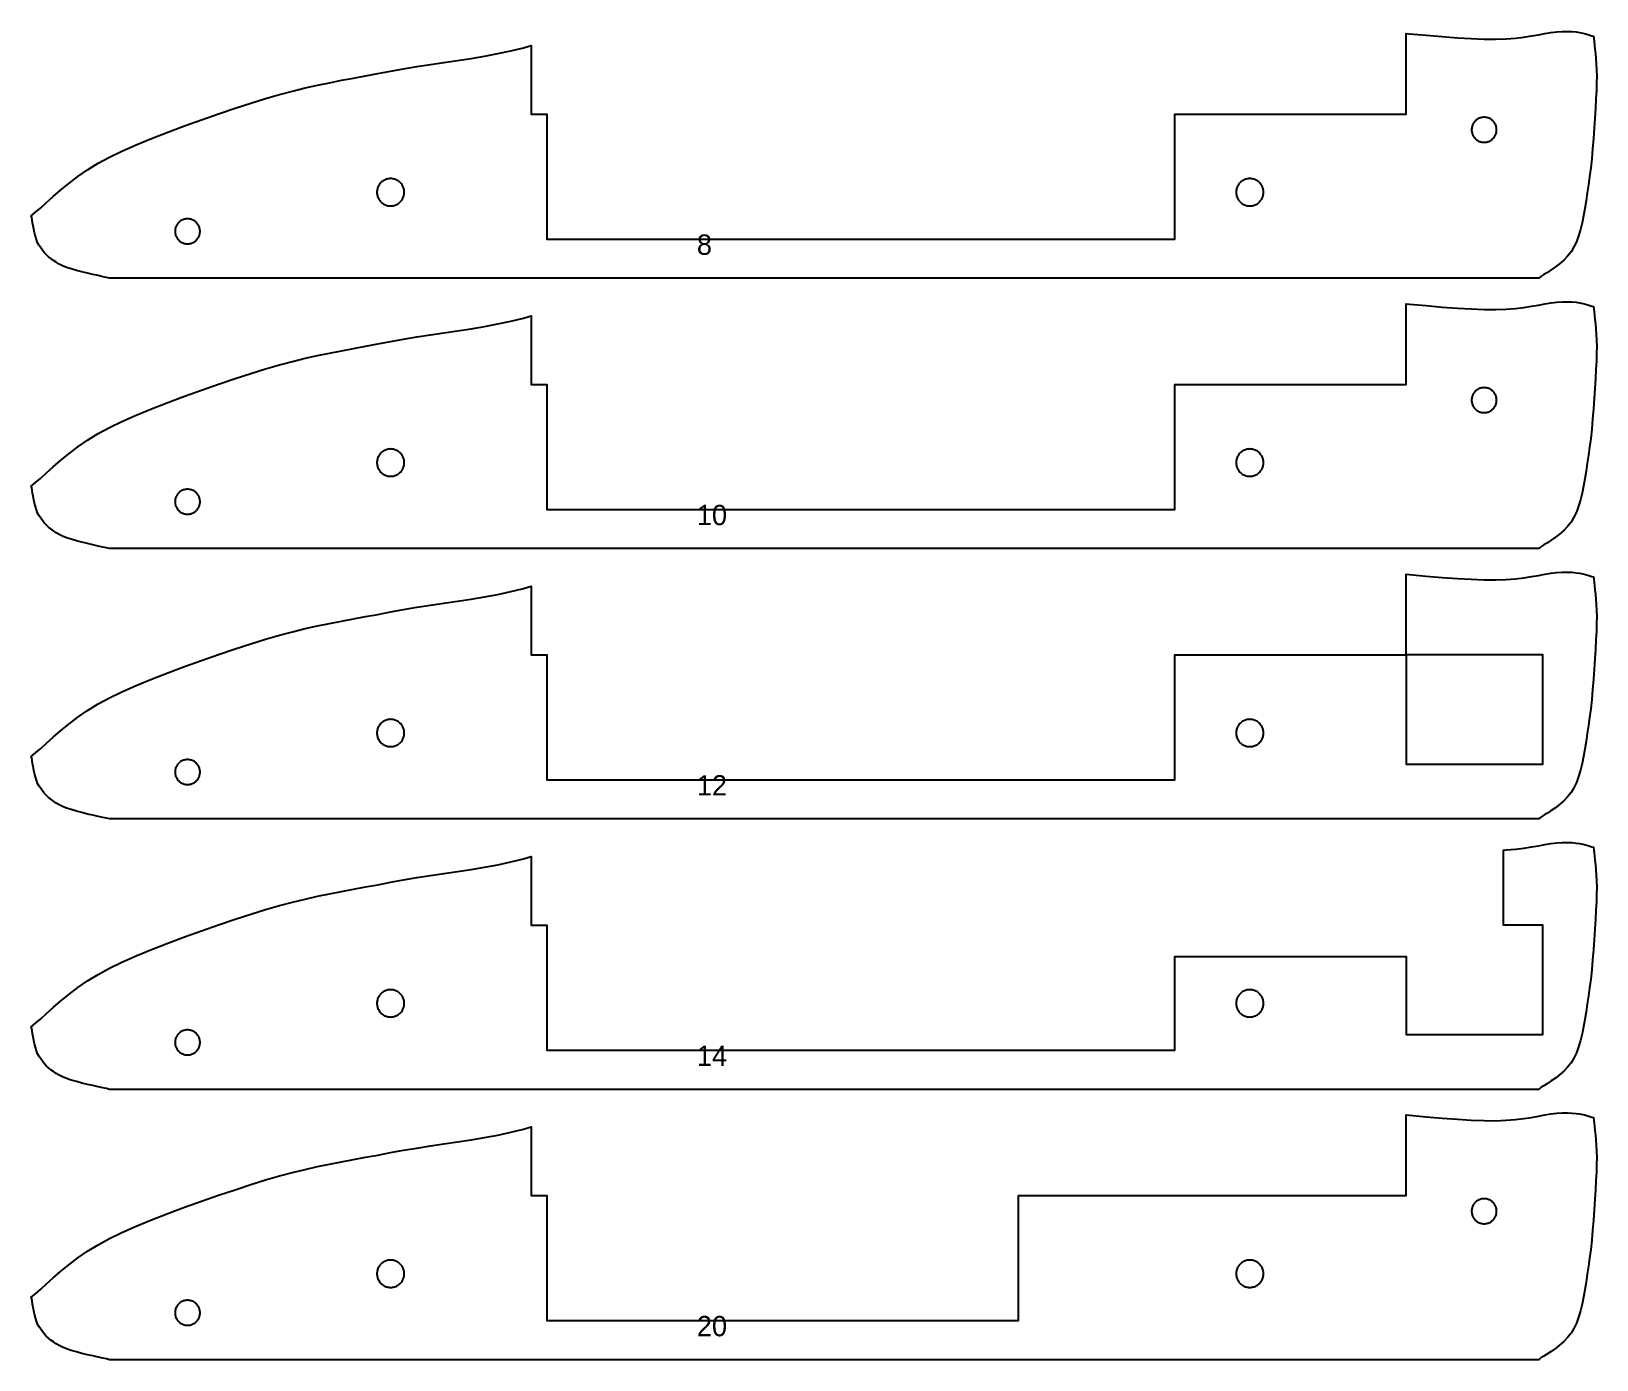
# Model space of a CAD drawing. Header units: metres. Extents: x 6 to 580, y 34 to 394.
# Drawn here: x 6 to 206.4, y 34.2 to 204.2 of the extents above; entities that cross this region are included whole.
import ezdxf

# ---------------------------------------------------------------- set-up
doc = ezdxf.new("R2010")
doc.units = ezdxf.units.M
doc.layers.add('CORTAR', color=1, linetype='Continuous')
doc.layers.add('GRABAR', color=5, linetype='Continuous')

msp = doc.modelspace()

# ---------------------------------------------------------------- linework, layer by layer
at = {"layer": 'CORTAR'}
for points in [[(11.95, 185.6), (13.2, 186.47), (14.55, 187.31), (16, 188.09), (17.61, 188.86), (19.42, 189.65), (21.39, 190.47), (23.47, 191.28), (25.62, 192.09), (27.81, 192.88), (29.98, 193.63), (32.1, 194.35), (34.12, 195), (36, 195.59), (37.76, 196.1), (39.44, 196.55), (41.06, 196.95), (42.64, 197.3), (44.19, 197.62), (45.72, 197.92), (47.25, 198.2), (48.8, 198.49), (50.38, 198.78), (52, 199.09), (53.67, 199.4), (55.37, 199.68), (57.09, 199.95), (58.82, 200.21), (60.56, 200.46), (62.3, 200.73), (64.02, 201.02), (65.71, 201.34), (67.38, 201.69), (69, 202.09), (70, 202.37), (70, 193.59), (72, 193.59), (72, 177.59), (132, 177.59), (132.4, 177.59), (152.4, 177.59), (152.4, 193.59), (182, 193.59), (182, 203.92), (182.44, 203.88), (184.58, 203.68), (186.63, 203.51), (188.57, 203.37), (190.36, 203.26), (192, 203.19), (193.47, 203.18), (194.8, 203.22), (196, 203.32), (197.08, 203.45), (198.06, 203.6), (198.96, 203.76), (199.79, 203.91), (200.56, 204.04), (201.29, 204.14), (202, 204.19), (202.66, 204.19), (203.25, 204.16), (203.77, 204.11), (204.22, 204.04), (204.62, 203.95), (204.98, 203.86), (205.28, 203.78), (205.55, 203.7), (205.79, 203.63), (206, 203.59), (206.03, 203.26), (206.08, 202.87), (206.13, 202.42), (206.19, 201.91), (206.26, 201.34), (206.31, 200.71), (206.36, 200.02), (206.4, 199.27), (206.41, 198.46), (206.4, 197.59), (206.37, 196.62), (206.32, 195.53), (206.26, 194.34), (206.19, 193.08), (206.1, 191.78), (206, 190.46), (205.89, 189.16), (205.77, 187.89), (205.64, 186.7), (205.5, 185.59), (205.36, 184.55), (205.21, 183.52), (205.06, 182.51), (204.9, 181.53), (204.72, 180.59), (204.53, 179.69), (204.32, 178.83), (204.08, 178.02), (203.81, 177.27), (203.5, 176.59), (203.13, 175.97), (202.69, 175.41), (202.19, 174.9), (201.66, 174.44), (201.12, 174.03), (200.6, 173.66), (200.1, 173.34), (199.65, 173.05), (199.28, 172.81), (199, 172.59), (16, 172.59), (15.63, 172.68), (15.14, 172.79), (14.55, 172.92), (13.89, 173.07), (13.19, 173.23), (12.47, 173.4), (11.77, 173.59), (11.1, 173.78), (10.51, 173.98), (10, 174.19), (9.57, 174.4), (9.18, 174.63), (8.82, 174.86), (8.49, 175.1), (8.19, 175.35), (7.91, 175.62), (7.66, 175.89), (7.42, 176.18), (7.21, 176.48), (7, 176.79), (6.81, 177.14), (6.66, 177.53), (6.52, 177.96), (6.41, 178.41), (6.31, 178.85), (6.23, 179.29), (6.16, 179.69), (6.1, 180.05), (6.05, 180.36), (6, 180.59), (6.55, 181.04), (7.2, 181.61), (7.95, 182.29), (8.8, 183.05), (9.75, 183.87), (10.8, 184.73), (11.95, 185.6)], [(193.59, 191.8), (193.57, 191.9), (193.55, 192), (193.52, 192.1), (193.48, 192.2), (193.43, 192.3), (193.39, 192.39), (193.33, 192.48), (193.27, 192.56), (193.2, 192.64), (193.13, 192.72), (193.05, 192.79), (192.97, 192.86), (192.89, 192.92), (192.8, 192.98), (192.71, 193.02), (192.61, 193.07), (192.51, 193.11), (192.41, 193.14), (192.31, 193.16), (192.21, 193.18), (192.1, 193.19), (192, 193.19), (191.9, 193.19), (191.79, 193.18), (191.69, 193.16), (191.59, 193.14), (191.49, 193.11), (191.39, 193.07), (191.29, 193.02), (191.2, 192.98), (191.11, 192.92), (191.03, 192.86), (190.95, 192.79), (190.87, 192.72), (190.8, 192.64), (190.73, 192.56), (190.67, 192.48), (190.61, 192.39), (190.57, 192.3), (190.52, 192.2), (190.48, 192.1), (190.45, 192), (190.43, 191.9), (190.41, 191.8), (190.4, 191.69), (190.4, 191.59), (190.4, 191.49), (190.41, 191.38), (190.43, 191.28), (190.45, 191.18), (190.48, 191.08), (190.52, 190.98), (190.57, 190.88), (190.61, 190.79), (190.67, 190.7), (190.73, 190.62), (190.8, 190.54), (190.87, 190.46), (190.95, 190.39), (191.03, 190.32), (191.11, 190.26), (191.2, 190.2), (191.29, 190.15), (191.39, 190.11), (191.49, 190.07), (191.59, 190.04), (191.69, 190.02), (191.79, 190), (191.9, 189.99), (192, 189.99), (192.1, 189.99), (192.21, 190), (192.31, 190.02), (192.41, 190.04), (192.51, 190.07), (192.61, 190.11), (192.71, 190.15), (192.8, 190.2), (192.89, 190.26), (192.97, 190.32), (193.05, 190.39), (193.13, 190.46), (193.2, 190.54), (193.27, 190.62), (193.33, 190.7), (193.39, 190.79), (193.43, 190.88), (193.48, 190.98), (193.52, 191.08), (193.55, 191.18), (193.57, 191.28), (193.59, 191.38), (193.6, 191.49), (193.6, 191.59), (193.6, 191.69), (193.59, 191.8)], [(53.57, 184.36), (53.52, 184.46), (53.46, 184.56), (53.39, 184.66), (53.32, 184.74), (53.24, 184.83), (53.15, 184.91), (53.07, 184.98), (52.97, 185.05), (52.88, 185.11), (52.77, 185.16), (52.67, 185.21), (52.56, 185.25), (52.45, 185.28), (52.34, 185.31), (52.23, 185.32), (52.11, 185.34), (52, 185.34), (51.89, 185.34), (51.77, 185.32), (51.66, 185.31), (51.55, 185.28), (51.44, 185.25), (51.33, 185.21), (51.23, 185.16), (51.12, 185.11), (51.03, 185.05), (50.93, 184.98), (50.85, 184.91), (50.76, 184.83), (50.68, 184.74), (50.61, 184.66), (50.54, 184.56), (50.48, 184.46), (50.43, 184.36), (50.38, 184.26), (50.34, 184.15), (50.31, 184.04), (50.28, 183.93), (50.26, 183.82), (50.25, 183.7), (50.25, 183.59), (50.25, 183.48), (50.26, 183.36), (50.28, 183.25), (50.31, 183.14), (50.34, 183.03), (50.38, 182.92), (50.43, 182.82), (50.48, 182.71), (50.54, 182.62), (50.61, 182.52), (50.68, 182.44), (50.76, 182.35), (50.85, 182.27), (50.93, 182.2), (51.03, 182.13), (51.12, 182.07), (51.23, 182.02), (51.33, 181.97), (51.44, 181.93), (51.55, 181.9), (51.66, 181.87), (51.77, 181.85), (51.89, 181.84), (52, 181.84), (52.11, 181.84), (52.23, 181.85), (52.34, 181.87), (52.45, 181.9), (52.56, 181.93), (52.67, 181.97), (52.77, 182.02), (52.88, 182.07), (52.97, 182.13), (53.07, 182.2), (53.15, 182.27), (53.24, 182.35), (53.32, 182.44), (53.39, 182.52), (53.46, 182.62), (53.52, 182.71), (53.57, 182.82), (53.62, 182.92), (53.66, 183.03), (53.69, 183.14), (53.72, 183.25), (53.74, 183.36), (53.75, 183.48), (53.75, 183.59), (53.75, 183.7), (53.74, 183.82), (53.72, 183.93), (53.69, 184.04), (53.66, 184.15), (53.62, 184.26), (53.57, 184.36)], [(163.62, 184.26), (163.57, 184.36), (163.52, 184.46), (163.46, 184.56), (163.39, 184.66), (163.32, 184.74), (163.24, 184.83), (163.15, 184.91), (163.07, 184.98), (162.97, 185.05), (162.88, 185.11), (162.77, 185.16), (162.67, 185.21), (162.56, 185.25), (162.45, 185.28), (162.34, 185.31), (162.23, 185.32), (162.11, 185.34), (162, 185.34), (161.89, 185.34), (161.77, 185.32), (161.66, 185.31), (161.55, 185.28), (161.44, 185.25), (161.33, 185.21), (161.23, 185.16), (161.12, 185.11), (161.03, 185.05), (160.93, 184.98), (160.85, 184.91), (160.76, 184.83), (160.68, 184.74), (160.61, 184.66), (160.54, 184.56), (160.48, 184.46), (160.43, 184.36), (160.38, 184.26), (160.34, 184.15), (160.31, 184.04), (160.28, 183.93), (160.26, 183.82), (160.25, 183.7), (160.25, 183.59), (160.25, 183.48), (160.26, 183.36), (160.28, 183.25), (160.31, 183.14), (160.34, 183.03), (160.38, 182.92), (160.43, 182.82), (160.48, 182.71), (160.54, 182.62), (160.61, 182.52), (160.68, 182.44), (160.76, 182.35), (160.85, 182.27), (160.93, 182.2), (161.03, 182.13), (161.12, 182.07), (161.23, 182.02), (161.33, 181.97), (161.44, 181.93), (161.55, 181.9), (161.66, 181.87), (161.77, 181.85), (161.89, 181.84), (162, 181.84), (162.11, 181.84), (162.23, 181.85), (162.34, 181.87), (162.45, 181.9), (162.56, 181.93), (162.67, 181.97), (162.77, 182.02), (162.88, 182.07), (162.97, 182.13), (163.07, 182.2), (163.15, 182.27), (163.24, 182.35), (163.32, 182.44), (163.39, 182.52), (163.46, 182.62), (163.52, 182.71), (163.57, 182.82), (163.62, 182.92), (163.66, 183.03), (163.69, 183.14), (163.72, 183.25), (163.74, 183.36), (163.75, 183.48), (163.75, 183.59), (163.75, 183.7), (163.74, 183.82), (163.72, 183.93), (163.69, 184.04), (163.66, 184.15), (163.62, 184.26)], [(27.57, 178.9), (27.55, 179), (27.52, 179.1), (27.48, 179.2), (27.43, 179.3), (27.39, 179.39), (27.33, 179.48), (27.27, 179.56), (27.2, 179.64), (27.13, 179.72), (27.05, 179.79), (26.97, 179.86), (26.89, 179.92), (26.8, 179.98), (26.71, 180.02), (26.61, 180.07), (26.51, 180.11), (26.41, 180.14), (26.31, 180.16), (26.21, 180.18), (26.1, 180.19), (26, 180.19), (25.9, 180.19), (25.79, 180.18), (25.69, 180.16), (25.59, 180.14), (25.49, 180.11), (25.39, 180.07), (25.29, 180.02), (25.2, 179.98), (25.11, 179.92), (25.03, 179.86), (24.95, 179.79), (24.87, 179.72), (24.8, 179.64), (24.73, 179.56), (24.67, 179.48), (24.61, 179.39), (24.57, 179.3), (24.52, 179.2), (24.48, 179.1), (24.45, 179), (24.43, 178.9), (24.41, 178.8), (24.4, 178.69), (24.4, 178.59), (24.4, 178.49), (24.41, 178.38), (24.43, 178.28), (24.45, 178.18), (24.48, 178.08), (24.52, 177.98), (24.57, 177.88), (24.61, 177.79), (24.67, 177.7), (24.73, 177.62), (24.8, 177.54), (24.87, 177.46), (24.95, 177.39), (25.03, 177.32), (25.11, 177.26), (25.2, 177.2), (25.29, 177.15), (25.39, 177.11), (25.49, 177.07), (25.59, 177.04), (25.69, 177.02), (25.79, 177), (25.9, 176.99), (26, 176.99), (26.1, 176.99), (26.21, 177), (26.31, 177.02), (26.41, 177.04), (26.51, 177.07), (26.61, 177.11), (26.71, 177.15), (26.8, 177.2), (26.89, 177.26), (26.97, 177.32), (27.05, 177.39), (27.13, 177.46), (27.2, 177.54), (27.27, 177.62), (27.33, 177.7), (27.39, 177.79), (27.43, 177.88), (27.48, 177.98), (27.52, 178.08), (27.55, 178.18), (27.57, 178.28), (27.59, 178.38), (27.6, 178.49), (27.6, 178.59), (27.6, 178.69), (27.59, 178.8), (27.57, 178.9)], [(11.95, 151), (13.2, 151.87), (14.55, 152.7), (16, 153.49), (17.61, 154.26), (19.42, 155.05), (21.39, 155.86), (23.47, 156.68), (25.62, 157.49), (27.81, 158.28), (29.98, 159.03), (32.1, 159.74), (34.12, 160.4), (36, 160.99), (37.76, 161.5), (39.44, 161.95), (41.06, 162.35), (42.64, 162.7), (44.19, 163.02), (45.72, 163.32), (47.25, 163.6), (48.8, 163.88), (50.38, 164.18), (52, 164.49), (53.67, 164.8), (55.37, 165.08), (57.09, 165.35), (58.82, 165.6), (60.56, 165.86), (62.3, 166.13), (64.02, 166.42), (65.71, 166.74), (67.38, 167.09), (69, 167.49), (70, 167.77), (70, 158.99), (72, 158.99), (72, 142.99), (132, 142.99), (132.4, 142.99), (152.4, 142.99), (152.4, 158.99), (182, 158.99), (182, 169.32), (182.44, 169.28), (184.58, 169.08), (186.63, 168.9), (188.57, 168.76), (190.36, 168.66), (192, 168.59), (193.47, 168.57), (194.8, 168.62), (196, 168.72), (197.08, 168.85), (198.06, 169), (198.96, 169.16), (199.79, 169.31), (200.56, 169.44), (201.29, 169.54), (202, 169.59), (202.66, 169.59), (203.25, 169.56), (203.77, 169.51), (204.22, 169.43), (204.62, 169.35), (204.98, 169.26), (205.28, 169.17), (205.55, 169.1), (205.79, 169.03), (206, 168.99), (206.03, 168.66), (206.08, 168.27), (206.13, 167.82), (206.19, 167.31), (206.26, 166.74), (206.31, 166.11), (206.36, 165.42), (206.4, 164.67), (206.41, 163.86), (206.4, 162.99), (206.37, 162.02), (206.32, 160.92), (206.26, 159.73), (206.19, 158.48), (206.1, 157.18), (206, 155.86), (205.89, 154.56), (205.77, 153.29), (205.64, 152.09), (205.5, 150.99), (205.36, 149.94), (205.21, 148.92), (205.06, 147.91), (204.9, 146.93), (204.72, 145.99), (204.53, 145.08), (204.32, 144.23), (204.08, 143.42), (203.81, 142.67), (203.5, 141.99), (203.13, 141.37), (202.69, 140.8), (202.19, 140.29), (201.66, 139.84), (201.12, 139.43), (200.6, 139.06), (200.1, 138.74), (199.65, 138.45), (199.28, 138.2), (199, 137.99), (16, 137.99), (15.63, 138.08), (15.14, 138.19), (14.55, 138.32), (13.89, 138.46), (13.19, 138.63), (12.47, 138.8), (11.77, 138.98), (11.1, 139.18), (10.51, 139.38), (10, 139.59), (9.57, 139.8), (9.18, 140.02), (8.82, 140.26), (8.49, 140.5), (8.19, 140.75), (7.91, 141.01), (7.66, 141.29), (7.42, 141.58), (7.21, 141.87), (7, 142.19), (6.81, 142.54), (6.66, 142.93), (6.52, 143.36), (6.41, 143.8), (6.31, 144.25), (6.23, 144.68), (6.16, 145.09), (6.1, 145.45), (6.05, 145.76), (6, 145.99), (6.55, 146.43), (7.2, 147.01), (7.95, 147.69), (8.8, 148.45), (9.75, 149.27), (10.8, 150.13), (11.95, 151)], [(193.59, 157.2), (193.57, 157.3), (193.55, 157.4), (193.52, 157.5), (193.48, 157.6), (193.43, 157.7), (193.39, 157.79), (193.33, 157.88), (193.27, 157.96), (193.2, 158.04), (193.13, 158.12), (193.05, 158.19), (192.97, 158.26), (192.89, 158.32), (192.8, 158.37), (192.71, 158.42), (192.61, 158.47), (192.51, 158.5), (192.41, 158.53), (192.31, 158.56), (192.21, 158.57), (192.1, 158.58), (192, 158.59), (191.9, 158.58), (191.79, 158.57), (191.69, 158.56), (191.59, 158.53), (191.49, 158.5), (191.39, 158.47), (191.29, 158.42), (191.2, 158.37), (191.11, 158.32), (191.03, 158.26), (190.95, 158.19), (190.87, 158.12), (190.8, 158.04), (190.73, 157.96), (190.67, 157.88), (190.61, 157.79), (190.57, 157.7), (190.52, 157.6), (190.48, 157.5), (190.45, 157.4), (190.43, 157.3), (190.41, 157.2), (190.4, 157.09), (190.4, 156.99), (190.4, 156.88), (190.41, 156.78), (190.43, 156.68), (190.45, 156.57), (190.48, 156.47), (190.52, 156.38), (190.57, 156.28), (190.61, 156.19), (190.67, 156.1), (190.73, 156.01), (190.8, 155.93), (190.87, 155.86), (190.95, 155.78), (191.03, 155.72), (191.11, 155.66), (191.2, 155.6), (191.29, 155.55), (191.39, 155.51), (191.49, 155.47), (191.59, 155.44), (191.69, 155.42), (191.79, 155.4), (191.9, 155.39), (192, 155.39), (192.1, 155.39), (192.21, 155.4), (192.31, 155.42), (192.41, 155.44), (192.51, 155.47), (192.61, 155.51), (192.71, 155.55), (192.8, 155.6), (192.89, 155.66), (192.97, 155.72), (193.05, 155.78), (193.13, 155.86), (193.2, 155.93), (193.27, 156.01), (193.33, 156.1), (193.39, 156.19), (193.43, 156.28), (193.48, 156.38), (193.52, 156.47), (193.55, 156.57), (193.57, 156.68), (193.59, 156.78), (193.6, 156.88), (193.6, 156.99), (193.6, 157.09), (193.59, 157.2)], [(53.57, 149.76), (53.52, 149.86), (53.46, 149.96), (53.39, 150.05), (53.32, 150.14), (53.24, 150.23), (53.15, 150.3), (53.07, 150.38), (52.97, 150.44), (52.88, 150.5), (52.77, 150.56), (52.67, 150.6), (52.56, 150.64), (52.45, 150.68), (52.34, 150.7), (52.23, 150.72), (52.11, 150.73), (52, 150.74), (51.89, 150.73), (51.77, 150.72), (51.66, 150.7), (51.55, 150.68), (51.44, 150.64), (51.33, 150.6), (51.23, 150.56), (51.12, 150.5), (51.03, 150.44), (50.93, 150.38), (50.85, 150.3), (50.76, 150.23), (50.68, 150.14), (50.61, 150.05), (50.54, 149.96), (50.48, 149.86), (50.43, 149.76), (50.38, 149.66), (50.34, 149.55), (50.31, 149.44), (50.28, 149.33), (50.26, 149.22), (50.25, 149.1), (50.25, 148.99), (50.25, 148.87), (50.26, 148.76), (50.28, 148.65), (50.31, 148.53), (50.34, 148.43), (50.38, 148.32), (50.43, 148.21), (50.48, 148.11), (50.54, 148.02), (50.61, 147.92), (50.68, 147.83), (50.76, 147.75), (50.85, 147.67), (50.93, 147.6), (51.03, 147.53), (51.12, 147.47), (51.23, 147.42), (51.33, 147.37), (51.44, 147.33), (51.55, 147.3), (51.66, 147.27), (51.77, 147.25), (51.89, 147.24), (52, 147.24), (52.11, 147.24), (52.23, 147.25), (52.34, 147.27), (52.45, 147.3), (52.56, 147.33), (52.67, 147.37), (52.77, 147.42), (52.88, 147.47), (52.97, 147.53), (53.07, 147.6), (53.15, 147.67), (53.24, 147.75), (53.32, 147.83), (53.39, 147.92), (53.46, 148.02), (53.52, 148.11), (53.57, 148.21), (53.62, 148.32), (53.66, 148.43), (53.69, 148.53), (53.72, 148.65), (53.74, 148.76), (53.75, 148.87), (53.75, 148.99), (53.75, 149.1), (53.74, 149.22), (53.72, 149.33), (53.69, 149.44), (53.66, 149.55), (53.62, 149.66), (53.57, 149.76)], [(163.62, 149.66), (163.57, 149.76), (163.52, 149.86), (163.46, 149.96), (163.39, 150.05), (163.32, 150.14), (163.24, 150.23), (163.15, 150.3), (163.07, 150.38), (162.97, 150.44), (162.88, 150.5), (162.77, 150.56), (162.67, 150.6), (162.56, 150.64), (162.45, 150.68), (162.34, 150.7), (162.23, 150.72), (162.11, 150.73), (162, 150.74), (161.89, 150.73), (161.77, 150.72), (161.66, 150.7), (161.55, 150.68), (161.44, 150.64), (161.33, 150.6), (161.23, 150.56), (161.12, 150.5), (161.03, 150.44), (160.93, 150.38), (160.85, 150.3), (160.76, 150.23), (160.68, 150.14), (160.61, 150.05), (160.54, 149.96), (160.48, 149.86), (160.43, 149.76), (160.38, 149.66), (160.34, 149.55), (160.31, 149.44), (160.28, 149.33), (160.26, 149.22), (160.25, 149.1), (160.25, 148.99), (160.25, 148.87), (160.26, 148.76), (160.28, 148.65), (160.31, 148.53), (160.34, 148.43), (160.38, 148.32), (160.43, 148.21), (160.48, 148.11), (160.54, 148.02), (160.61, 147.92), (160.68, 147.83), (160.76, 147.75), (160.85, 147.67), (160.93, 147.6), (161.03, 147.53), (161.12, 147.47), (161.23, 147.42), (161.33, 147.37), (161.44, 147.33), (161.55, 147.3), (161.66, 147.27), (161.77, 147.25), (161.89, 147.24), (162, 147.24), (162.11, 147.24), (162.23, 147.25), (162.34, 147.27), (162.45, 147.3), (162.56, 147.33), (162.67, 147.37), (162.77, 147.42), (162.88, 147.47), (162.97, 147.53), (163.07, 147.6), (163.15, 147.67), (163.24, 147.75), (163.32, 147.83), (163.39, 147.92), (163.46, 148.02), (163.52, 148.11), (163.57, 148.21), (163.62, 148.32), (163.66, 148.43), (163.69, 148.53), (163.72, 148.65), (163.74, 148.76), (163.75, 148.87), (163.75, 148.99), (163.75, 149.1), (163.74, 149.22), (163.72, 149.33), (163.69, 149.44), (163.66, 149.55), (163.62, 149.66)], [(27.57, 144.3), (27.55, 144.4), (27.52, 144.5), (27.48, 144.6), (27.43, 144.7), (27.39, 144.79), (27.33, 144.88), (27.27, 144.96), (27.2, 145.04), (27.13, 145.12), (27.05, 145.19), (26.97, 145.26), (26.89, 145.32), (26.8, 145.37), (26.71, 145.42), (26.61, 145.47), (26.51, 145.5), (26.41, 145.53), (26.31, 145.56), (26.21, 145.57), (26.1, 145.58), (26, 145.59), (25.9, 145.58), (25.79, 145.57), (25.69, 145.56), (25.59, 145.53), (25.49, 145.5), (25.39, 145.47), (25.29, 145.42), (25.2, 145.37), (25.11, 145.32), (25.03, 145.26), (24.95, 145.19), (24.87, 145.12), (24.8, 145.04), (24.73, 144.96), (24.67, 144.88), (24.61, 144.79), (24.57, 144.7), (24.52, 144.6), (24.48, 144.5), (24.45, 144.4), (24.43, 144.3), (24.41, 144.2), (24.4, 144.09), (24.4, 143.99), (24.4, 143.88), (24.41, 143.78), (24.43, 143.68), (24.45, 143.57), (24.48, 143.47), (24.52, 143.38), (24.57, 143.28), (24.61, 143.19), (24.67, 143.1), (24.73, 143.01), (24.8, 142.93), (24.87, 142.86), (24.95, 142.78), (25.03, 142.72), (25.11, 142.66), (25.2, 142.6), (25.29, 142.55), (25.39, 142.51), (25.49, 142.47), (25.59, 142.44), (25.69, 142.42), (25.79, 142.4), (25.9, 142.39), (26, 142.39), (26.1, 142.39), (26.21, 142.4), (26.31, 142.42), (26.41, 142.44), (26.51, 142.47), (26.61, 142.51), (26.71, 142.55), (26.8, 142.6), (26.89, 142.66), (26.97, 142.72), (27.05, 142.78), (27.13, 142.86), (27.2, 142.93), (27.27, 143.01), (27.33, 143.1), (27.39, 143.19), (27.43, 143.28), (27.48, 143.38), (27.52, 143.47), (27.55, 143.57), (27.57, 143.68), (27.59, 143.78), (27.6, 143.88), (27.6, 143.99), (27.6, 144.09), (27.59, 144.2), (27.57, 144.3)], [(11.95, 116.4), (13.2, 117.27), (14.55, 118.1), (16, 118.89), (17.61, 119.65), (19.42, 120.45), (21.39, 121.26), (23.47, 122.08), (25.62, 122.89), (27.81, 123.67), (29.98, 124.43), (32.1, 125.14), (34.12, 125.8), (36, 126.39), (37.76, 126.9), (39.44, 127.35), (41.06, 127.75), (42.64, 128.1), (44.19, 128.42), (45.72, 128.71), (47.25, 129), (48.8, 129.28), (50.38, 129.57), (52, 129.89), (53.67, 130.19), (55.37, 130.48), (57.09, 130.74), (58.82, 131), (60.56, 131.26), (62.3, 131.53), (64.02, 131.82), (65.71, 132.13), (67.38, 132.49), (69, 132.89), (70, 133.17), (70, 124.39), (72, 124.39), (72, 108.39), (132, 108.39), (132.4, 108.39), (152.4, 108.39), (152.4, 124.39), (182, 124.39), (182, 110.39), (199.5, 110.39), (199.5, 124.4), (182, 124.4), (182, 134.72), (182.44, 134.67), (184.58, 134.47), (186.63, 134.3), (188.57, 134.16), (190.36, 134.06), (192, 133.99), (193.47, 133.97), (194.8, 134.02), (196, 134.12), (197.08, 134.25), (198.06, 134.4), (198.96, 134.56), (199.79, 134.71), (200.56, 134.84), (201.29, 134.94), (202, 134.99), (202.66, 134.99), (203.25, 134.96), (203.77, 134.9), (204.22, 134.83), (204.62, 134.75), (204.98, 134.66), (205.28, 134.57), (205.55, 134.49), (205.79, 134.43), (206, 134.39), (206.03, 134.06), (206.08, 133.67), (206.13, 133.22), (206.19, 132.71), (206.26, 132.14), (206.31, 131.51), (206.36, 130.82), (206.4, 130.07), (206.41, 129.26), (206.4, 128.39), (206.37, 127.42), (206.32, 126.32), (206.26, 125.13), (206.19, 123.87), (206.1, 122.57), (206, 121.26), (205.89, 119.95), (205.77, 118.69), (205.64, 117.49), (205.5, 116.39), (205.36, 115.34), (205.21, 114.31), (205.06, 113.31), (204.9, 112.33), (204.72, 111.39), (204.53, 110.48), (204.32, 109.62), (204.08, 108.82), (203.81, 108.07), (203.5, 107.39), (203.13, 106.77), (202.69, 106.2), (202.19, 105.69), (201.66, 105.23), (201.12, 104.82), (200.6, 104.46), (200.1, 104.13), (199.65, 103.85), (199.28, 103.6), (199, 103.39), (16, 103.39), (15.63, 103.48), (15.14, 103.59), (14.55, 103.72), (13.89, 103.86), (13.19, 104.02), (12.47, 104.2), (11.77, 104.38), (11.1, 104.58), (10.51, 104.78), (10, 104.99), (9.57, 105.2), (9.18, 105.42), (8.82, 105.65), (8.49, 105.9), (8.19, 106.15), (7.91, 106.41), (7.66, 106.69), (7.42, 106.97), (7.21, 107.27), (7, 107.59), (6.81, 107.93), (6.66, 108.33), (6.52, 108.76), (6.41, 109.2), (6.31, 109.65), (6.23, 110.08), (6.16, 110.49), (6.1, 110.85), (6.05, 111.15), (6, 111.39), (6.55, 111.83), (7.2, 112.41), (7.95, 113.08), (8.8, 113.85), (9.75, 114.67), (10.8, 115.53), (11.95, 116.4)], [(53.57, 115.16), (53.52, 115.26), (53.46, 115.36), (53.39, 115.45), (53.32, 115.54), (53.24, 115.62), (53.15, 115.7), (53.07, 115.77), (52.97, 115.84), (52.88, 115.9), (52.77, 115.96), (52.67, 116), (52.56, 116.04), (52.45, 116.08), (52.34, 116.1), (52.23, 116.12), (52.11, 116.13), (52, 116.14), (51.89, 116.13), (51.77, 116.12), (51.66, 116.1), (51.55, 116.08), (51.44, 116.04), (51.33, 116), (51.23, 115.96), (51.12, 115.9), (51.03, 115.84), (50.93, 115.77), (50.85, 115.7), (50.76, 115.62), (50.68, 115.54), (50.61, 115.45), (50.54, 115.36), (50.48, 115.26), (50.43, 115.16), (50.38, 115.06), (50.34, 114.95), (50.31, 114.84), (50.28, 114.73), (50.26, 114.61), (50.25, 114.5), (50.25, 114.39), (50.25, 114.27), (50.26, 114.16), (50.28, 114.04), (50.31, 113.93), (50.34, 113.82), (50.38, 113.72), (50.43, 113.61), (50.48, 113.51), (50.54, 113.41), (50.61, 113.32), (50.68, 113.23), (50.76, 113.15), (50.85, 113.07), (50.93, 113), (51.03, 112.93), (51.12, 112.87), (51.23, 112.82), (51.33, 112.77), (51.44, 112.73), (51.55, 112.7), (51.66, 112.67), (51.77, 112.65), (51.89, 112.64), (52, 112.64), (52.11, 112.64), (52.23, 112.65), (52.34, 112.67), (52.45, 112.7), (52.56, 112.73), (52.67, 112.77), (52.77, 112.82), (52.88, 112.87), (52.97, 112.93), (53.07, 113), (53.15, 113.07), (53.24, 113.15), (53.32, 113.23), (53.39, 113.32), (53.46, 113.41), (53.52, 113.51), (53.57, 113.61), (53.62, 113.72), (53.66, 113.82), (53.69, 113.93), (53.72, 114.04), (53.74, 114.16), (53.75, 114.27), (53.75, 114.39), (53.75, 114.5), (53.74, 114.61), (53.72, 114.73), (53.69, 114.84), (53.66, 114.95), (53.62, 115.06), (53.57, 115.16)], [(163.62, 115.06), (163.57, 115.16), (163.52, 115.26), (163.46, 115.36), (163.39, 115.45), (163.32, 115.54), (163.24, 115.62), (163.15, 115.7), (163.07, 115.77), (162.97, 115.84), (162.88, 115.9), (162.77, 115.96), (162.67, 116), (162.56, 116.04), (162.45, 116.08), (162.34, 116.1), (162.23, 116.12), (162.11, 116.13), (162, 116.14), (161.89, 116.13), (161.77, 116.12), (161.66, 116.1), (161.55, 116.08), (161.44, 116.04), (161.33, 116), (161.23, 115.96), (161.12, 115.9), (161.03, 115.84), (160.93, 115.77), (160.85, 115.7), (160.76, 115.62), (160.68, 115.54), (160.61, 115.45), (160.54, 115.36), (160.48, 115.26), (160.43, 115.16), (160.38, 115.06), (160.34, 114.95), (160.31, 114.84), (160.28, 114.73), (160.26, 114.61), (160.25, 114.5), (160.25, 114.39), (160.25, 114.27), (160.26, 114.16), (160.28, 114.04), (160.31, 113.93), (160.34, 113.82), (160.38, 113.72), (160.43, 113.61), (160.48, 113.51), (160.54, 113.41), (160.61, 113.32), (160.68, 113.23), (160.76, 113.15), (160.85, 113.07), (160.93, 113), (161.03, 112.93), (161.12, 112.87), (161.23, 112.82), (161.33, 112.77), (161.44, 112.73), (161.55, 112.7), (161.66, 112.67), (161.77, 112.65), (161.89, 112.64), (162, 112.64), (162.11, 112.64), (162.23, 112.65), (162.34, 112.67), (162.45, 112.7), (162.56, 112.73), (162.67, 112.77), (162.77, 112.82), (162.88, 112.87), (162.97, 112.93), (163.07, 113), (163.15, 113.07), (163.24, 113.15), (163.32, 113.23), (163.39, 113.32), (163.46, 113.41), (163.52, 113.51), (163.57, 113.61), (163.62, 113.72), (163.66, 113.82), (163.69, 113.93), (163.72, 114.04), (163.74, 114.16), (163.75, 114.27), (163.75, 114.39), (163.75, 114.5), (163.74, 114.61), (163.72, 114.73), (163.69, 114.84), (163.66, 114.95), (163.62, 115.06)], [(27.59, 109.59), (27.57, 109.7), (27.55, 109.8), (27.52, 109.9), (27.48, 110), (27.43, 110.09), (27.39, 110.19), (27.33, 110.27), (27.27, 110.36), (27.2, 110.44), (27.13, 110.52), (27.05, 110.59), (26.97, 110.66), (26.89, 110.72), (26.8, 110.77), (26.71, 110.82), (26.61, 110.86), (26.51, 110.9), (26.41, 110.93), (26.31, 110.96), (26.21, 110.97), (26.1, 110.98), (26, 110.99), (25.9, 110.98), (25.79, 110.97), (25.69, 110.96), (25.59, 110.93), (25.49, 110.9), (25.39, 110.86), (25.29, 110.82), (25.2, 110.77), (25.11, 110.72), (25.03, 110.66), (24.95, 110.59), (24.87, 110.52), (24.8, 110.44), (24.73, 110.36), (24.67, 110.27), (24.61, 110.19), (24.57, 110.09), (24.52, 110), (24.48, 109.9), (24.45, 109.8), (24.43, 109.7), (24.41, 109.59), (24.4, 109.49), (24.4, 109.39), (24.4, 109.28), (24.41, 109.18), (24.43, 109.07), (24.45, 108.97), (24.48, 108.87), (24.52, 108.77), (24.57, 108.68), (24.61, 108.59), (24.67, 108.5), (24.73, 108.41), (24.8, 108.33), (24.87, 108.25), (24.95, 108.18), (25.03, 108.12), (25.11, 108.06), (25.2, 108), (25.29, 107.95), (25.39, 107.91), (25.49, 107.87), (25.59, 107.84), (25.69, 107.82), (25.79, 107.8), (25.9, 107.79), (26, 107.79), (26.1, 107.79), (26.21, 107.8), (26.31, 107.82), (26.41, 107.84), (26.51, 107.87), (26.61, 107.91), (26.71, 107.95), (26.8, 108), (26.89, 108.06), (26.97, 108.12), (27.05, 108.18), (27.13, 108.25), (27.2, 108.33), (27.27, 108.41), (27.33, 108.5), (27.39, 108.59), (27.43, 108.68), (27.48, 108.77), (27.52, 108.87), (27.55, 108.97), (27.57, 109.07), (27.59, 109.18), (27.6, 109.28), (27.6, 109.39), (27.6, 109.49), (27.59, 109.59)], [(14.55, 83.5), (16, 84.28), (17.61, 85.05), (19.42, 85.85), (21.39, 86.66), (23.47, 87.48), (25.62, 88.28), (27.81, 89.07), (29.98, 89.83), (32.1, 90.54), (34.12, 91.2), (36, 91.78), (37.76, 92.3), (39.44, 92.75), (41.06, 93.14), (42.64, 93.5), (44.19, 93.81), (45.72, 94.11), (47.25, 94.4), (48.8, 94.68), (50.38, 94.97), (52, 95.28), (53.67, 95.59), (55.37, 95.88), (57.09, 96.14), (58.82, 96.4), (60.56, 96.66), (62.3, 96.93), (64.02, 97.22), (65.71, 97.53), (67.38, 97.88), (69, 98.28), (70, 98.57), (70, 89.78), (72, 89.78), (72, 73.78), (132, 73.78), (132.4, 73.78), (152.4, 73.78), (152.4, 85.78), (182, 85.78), (182, 75.78), (199.5, 75.78), (199.5, 89.79), (194.5, 89.79), (194.5, 99.41), (194.8, 99.42), (196, 99.51), (197.08, 99.64), (198.06, 99.8), (198.96, 99.95), (199.79, 100.11), (200.56, 100.24), (201.29, 100.33), (202, 100.38), (202.66, 100.39), (203.25, 100.36), (203.77, 100.3), (204.22, 100.23), (204.62, 100.15), (204.98, 100.06), (205.28, 99.97), (205.55, 99.89), (205.79, 99.83), (206, 99.78), (206.03, 99.45), (206.08, 99.06), (206.13, 98.61), (206.19, 98.1), (206.26, 97.53), (206.31, 96.9), (206.36, 96.21), (206.4, 95.46), (206.41, 94.65), (206.4, 93.78), (206.37, 92.81), (206.32, 91.72), (206.26, 90.53), (206.19, 89.27), (206.1, 87.97), (206, 86.66), (205.89, 85.35), (205.77, 84.09), (205.64, 82.89), (205.5, 81.78), (205.36, 80.74), (205.21, 79.71), (205.06, 78.71), (204.9, 77.73), (204.72, 76.78), (204.53, 75.88), (204.32, 75.02), (204.08, 74.22), (203.81, 73.47), (203.5, 72.78), (203.13, 72.16), (202.69, 71.6), (202.19, 71.09), (201.66, 70.63), (201.12, 70.22), (200.6, 69.86), (200.1, 69.53), (199.65, 69.25), (199.28, 69), (199, 68.78), (16, 68.78), (15.63, 68.87), (15.14, 68.99), (14.55, 69.11), (13.89, 69.26), (13.19, 69.42), (12.47, 69.59), (11.77, 69.78), (11.1, 69.97), (10.51, 70.18), (10, 70.38), (9.57, 70.6), (9.18, 70.82), (8.82, 71.05), (8.49, 71.29), (8.19, 71.55), (7.91, 71.81), (7.66, 72.08), (7.42, 72.37), (7.21, 72.67), (7, 72.98), (6.81, 73.33), (6.66, 73.73), (6.52, 74.16), (6.41, 74.6), (6.31, 75.05), (6.23, 75.48), (6.16, 75.89), (6.1, 76.25), (6.05, 76.55), (6, 76.78), (6.55, 77.23), (7.2, 77.8), (7.95, 78.48), (8.8, 79.24), (9.75, 80.06), (10.8, 80.92), (11.95, 81.8), (13.2, 82.66), (14.55, 83.5)], [(53.46, 80.76), (53.39, 80.85), (53.32, 80.94), (53.24, 81.02), (53.15, 81.1), (53.07, 81.17), (52.97, 81.24), (52.88, 81.3), (52.77, 81.35), (52.67, 81.4), (52.56, 81.44), (52.45, 81.47), (52.34, 81.5), (52.23, 81.52), (52.11, 81.53), (52, 81.53), (51.89, 81.53), (51.77, 81.52), (51.66, 81.5), (51.55, 81.47), (51.44, 81.44), (51.33, 81.4), (51.23, 81.35), (51.12, 81.3), (51.03, 81.24), (50.93, 81.17), (50.85, 81.1), (50.76, 81.02), (50.68, 80.94), (50.61, 80.85), (50.54, 80.76), (50.48, 80.66), (50.43, 80.56), (50.38, 80.45), (50.34, 80.35), (50.31, 80.24), (50.28, 80.13), (50.26, 80.01), (50.25, 79.9), (50.25, 79.78), (50.25, 79.67), (50.26, 79.56), (50.28, 79.44), (50.31, 79.33), (50.34, 79.22), (50.38, 79.11), (50.43, 79.01), (50.48, 78.91), (50.54, 78.81), (50.61, 78.72), (50.68, 78.63), (50.76, 78.55), (50.85, 78.47), (50.93, 78.4), (51.03, 78.33), (51.12, 78.27), (51.23, 78.21), (51.33, 78.17), (51.44, 78.13), (51.55, 78.09), (51.66, 78.07), (51.77, 78.05), (51.89, 78.04), (52, 78.03), (52.11, 78.04), (52.23, 78.05), (52.34, 78.07), (52.45, 78.09), (52.56, 78.13), (52.67, 78.17), (52.77, 78.21), (52.88, 78.27), (52.97, 78.33), (53.07, 78.4), (53.15, 78.47), (53.24, 78.55), (53.32, 78.63), (53.39, 78.72), (53.46, 78.81), (53.52, 78.91), (53.57, 79.01), (53.62, 79.11), (53.66, 79.22), (53.69, 79.33), (53.72, 79.44), (53.74, 79.56), (53.75, 79.67), (53.75, 79.78), (53.75, 79.9), (53.74, 80.01), (53.72, 80.13), (53.69, 80.24), (53.66, 80.35), (53.62, 80.45), (53.57, 80.56), (53.52, 80.66), (53.46, 80.76)], [(163.52, 80.66), (163.46, 80.76), (163.39, 80.85), (163.32, 80.94), (163.24, 81.02), (163.15, 81.1), (163.07, 81.17), (162.97, 81.24), (162.88, 81.3), (162.77, 81.35), (162.67, 81.4), (162.56, 81.44), (162.45, 81.47), (162.34, 81.5), (162.23, 81.52), (162.11, 81.53), (162, 81.53), (161.89, 81.53), (161.77, 81.52), (161.66, 81.5), (161.55, 81.47), (161.44, 81.44), (161.33, 81.4), (161.23, 81.35), (161.12, 81.3), (161.03, 81.24), (160.93, 81.17), (160.85, 81.1), (160.76, 81.02), (160.68, 80.94), (160.61, 80.85), (160.54, 80.76), (160.48, 80.66), (160.43, 80.56), (160.38, 80.45), (160.34, 80.35), (160.31, 80.24), (160.28, 80.13), (160.26, 80.01), (160.25, 79.9), (160.25, 79.78), (160.25, 79.67), (160.26, 79.56), (160.28, 79.44), (160.31, 79.33), (160.34, 79.22), (160.38, 79.11), (160.43, 79.01), (160.48, 78.91), (160.54, 78.81), (160.61, 78.72), (160.68, 78.63), (160.76, 78.55), (160.85, 78.47), (160.93, 78.4), (161.03, 78.33), (161.12, 78.27), (161.23, 78.21), (161.33, 78.17), (161.44, 78.13), (161.55, 78.09), (161.66, 78.07), (161.77, 78.05), (161.89, 78.04), (162, 78.03), (162.11, 78.04), (162.23, 78.05), (162.34, 78.07), (162.45, 78.09), (162.56, 78.13), (162.67, 78.17), (162.77, 78.21), (162.88, 78.27), (162.97, 78.33), (163.07, 78.4), (163.15, 78.47), (163.24, 78.55), (163.32, 78.63), (163.39, 78.72), (163.46, 78.81), (163.52, 78.91), (163.57, 79.01), (163.62, 79.11), (163.66, 79.22), (163.69, 79.33), (163.72, 79.44), (163.74, 79.56), (163.75, 79.67), (163.75, 79.78), (163.75, 79.9), (163.74, 80.01), (163.72, 80.13), (163.69, 80.24), (163.66, 80.35), (163.62, 80.45), (163.57, 80.56), (163.52, 80.66)], [(27.59, 74.99), (27.57, 75.1), (27.55, 75.2), (27.52, 75.3), (27.48, 75.4), (27.43, 75.49), (27.39, 75.58), (27.33, 75.67), (27.27, 75.76), (27.2, 75.84), (27.13, 75.92), (27.05, 75.99), (26.97, 76.05), (26.89, 76.11), (26.8, 76.17), (26.71, 76.22), (26.61, 76.26), (26.51, 76.3), (26.41, 76.33), (26.31, 76.35), (26.21, 76.37), (26.1, 76.38), (26, 76.38), (25.9, 76.38), (25.79, 76.37), (25.69, 76.35), (25.59, 76.33), (25.49, 76.3), (25.39, 76.26), (25.29, 76.22), (25.2, 76.17), (25.11, 76.11), (25.03, 76.05), (24.95, 75.99), (24.87, 75.92), (24.8, 75.84), (24.73, 75.76), (24.67, 75.67), (24.61, 75.58), (24.57, 75.49), (24.52, 75.4), (24.48, 75.3), (24.45, 75.2), (24.43, 75.1), (24.41, 74.99), (24.4, 74.89), (24.4, 74.78), (24.4, 74.68), (24.41, 74.57), (24.43, 74.47), (24.45, 74.37), (24.48, 74.27), (24.52, 74.17), (24.57, 74.08), (24.61, 73.98), (24.67, 73.89), (24.73, 73.81), (24.8, 73.73), (24.87, 73.65), (24.95, 73.58), (25.03, 73.51), (25.11, 73.45), (25.2, 73.4), (25.29, 73.35), (25.39, 73.31), (25.49, 73.27), (25.59, 73.24), (25.69, 73.21), (25.79, 73.2), (25.9, 73.19), (26, 73.18), (26.1, 73.19), (26.21, 73.2), (26.31, 73.21), (26.41, 73.24), (26.51, 73.27), (26.61, 73.31), (26.71, 73.35), (26.8, 73.4), (26.89, 73.45), (26.97, 73.51), (27.05, 73.58), (27.13, 73.65), (27.2, 73.73), (27.27, 73.81), (27.33, 73.89), (27.39, 73.98), (27.43, 74.08), (27.48, 74.17), (27.52, 74.27), (27.55, 74.37), (27.57, 74.47), (27.59, 74.57), (27.6, 74.68), (27.6, 74.78), (27.6, 74.89), (27.59, 74.99)], [(10.8, 46.32), (11.95, 47.2), (13.2, 48.06), (14.55, 48.9), (16, 49.68), (17.61, 50.45), (19.42, 51.25), (21.39, 52.06), (23.47, 52.87), (25.62, 53.68), (27.81, 54.47), (29.98, 55.23), (32.1, 55.94), (34.12, 56.59), (36, 57.18), (37.76, 57.7), (39.44, 58.15), (41.06, 58.54), (42.64, 58.89), (44.19, 59.21), (45.72, 59.51), (47.25, 59.79), (48.8, 60.08), (50.38, 60.37), (52, 60.68), (53.67, 60.99), (55.37, 61.27), (57.09, 61.54), (58.82, 61.8), (60.56, 62.06), (62.3, 62.33), (64.02, 62.61), (65.71, 62.93), (67.38, 63.28), (69, 63.68), (70, 63.97), (70, 55.18), (72, 55.18), (72, 39.18), (132.4, 39.18), (132.4, 55.18), (182, 55.18), (182, 65.51), (182.44, 65.47), (184.58, 65.27), (186.63, 65.1), (188.57, 64.96), (190.36, 64.85), (192, 64.78), (193.47, 64.77), (194.8, 64.82), (196, 64.91), (197.08, 65.04), (198.06, 65.19), (198.96, 65.35), (199.79, 65.5), (200.56, 65.64), (201.29, 65.73), (202, 65.78), (202.66, 65.78), (203.25, 65.75), (203.77, 65.7), (204.22, 65.63), (204.62, 65.54), (204.98, 65.46), (205.28, 65.37), (205.55, 65.29), (205.79, 65.22), (206, 65.18), (206.03, 64.85), (206.08, 64.46), (206.13, 64.01), (206.19, 63.5), (206.26, 62.93), (206.31, 62.3), (206.36, 61.61), (206.4, 60.86), (206.41, 60.05), (206.4, 59.18), (206.37, 58.21), (206.32, 57.12), (206.26, 55.93), (206.19, 54.67), (206.1, 53.37), (206, 52.05), (205.89, 50.75), (205.77, 49.49), (205.64, 48.29), (205.5, 47.18), (205.36, 46.14), (205.21, 45.11), (205.06, 44.1), (204.9, 43.13), (204.72, 42.18), (204.53, 41.28), (204.32, 40.42), (204.08, 39.61), (203.81, 38.87), (203.5, 38.18), (203.13, 37.56), (202.69, 37), (202.19, 36.49), (201.66, 36.03), (201.12, 35.62), (200.6, 35.25), (200.1, 34.93), (199.65, 34.65), (199.28, 34.4), (199, 34.18), (16, 34.18), (15.63, 34.27), (15.14, 34.38), (14.55, 34.51), (13.89, 34.66), (13.19, 34.82), (12.47, 34.99), (11.77, 35.18), (11.1, 35.37), (10.51, 35.57), (10, 35.78), (9.57, 36), (9.18, 36.22), (8.82, 36.45), (8.49, 36.69), (8.19, 36.94), (7.91, 37.21), (7.66, 37.48), (7.42, 37.77), (7.21, 38.07), (7, 38.38), (6.81, 38.73), (6.66, 39.13), (6.52, 39.55), (6.41, 40), (6.31, 40.44), (6.23, 40.88), (6.16, 41.28), (6.1, 41.65), (6.05, 41.95), (6, 42.18), (6.55, 42.63), (7.2, 43.2), (7.95, 43.88), (8.8, 44.64), (9.75, 45.46), (10.8, 46.32)], [(193.59, 53.39), (193.57, 53.49), (193.55, 53.6), (193.52, 53.7), (193.48, 53.79), (193.43, 53.89), (193.39, 53.98), (193.33, 54.07), (193.27, 54.16), (193.2, 54.24), (193.13, 54.31), (193.05, 54.38), (192.97, 54.45), (192.89, 54.51), (192.8, 54.57), (192.71, 54.62), (192.61, 54.66), (192.51, 54.7), (192.41, 54.73), (192.31, 54.75), (192.21, 54.77), (192.1, 54.78), (192, 54.78), (191.9, 54.78), (191.79, 54.77), (191.69, 54.75), (191.59, 54.73), (191.49, 54.7), (191.39, 54.66), (191.29, 54.62), (191.2, 54.57), (191.11, 54.51), (191.03, 54.45), (190.95, 54.38), (190.87, 54.31), (190.8, 54.24), (190.73, 54.16), (190.67, 54.07), (190.61, 53.98), (190.57, 53.89), (190.52, 53.79), (190.48, 53.7), (190.45, 53.6), (190.43, 53.49), (190.41, 53.39), (190.4, 53.29), (190.4, 53.18), (190.4, 53.08), (190.41, 52.97), (190.43, 52.87), (190.45, 52.77), (190.48, 52.67), (190.52, 52.57), (190.57, 52.47), (190.61, 52.38), (190.67, 52.29), (190.73, 52.21), (190.8, 52.13), (190.87, 52.05), (190.95, 51.98), (191.03, 51.91), (191.11, 51.85), (191.2, 51.8), (191.29, 51.75), (191.39, 51.7), (191.49, 51.67), (191.59, 51.64), (191.69, 51.61), (191.79, 51.6), (191.9, 51.58), (192, 51.58), (192.1, 51.58), (192.21, 51.6), (192.31, 51.61), (192.41, 51.64), (192.51, 51.67), (192.61, 51.7), (192.71, 51.75), (192.8, 51.8), (192.89, 51.85), (192.97, 51.91), (193.05, 51.98), (193.13, 52.05), (193.2, 52.13), (193.27, 52.21), (193.33, 52.29), (193.39, 52.38), (193.43, 52.47), (193.48, 52.57), (193.52, 52.67), (193.55, 52.77), (193.57, 52.87), (193.59, 52.97), (193.6, 53.08), (193.6, 53.18), (193.6, 53.29), (193.59, 53.39)], [(53.62, 45.85), (53.57, 45.96), (53.52, 46.06), (53.46, 46.15), (53.39, 46.25), (53.32, 46.34), (53.24, 46.42), (53.15, 46.5), (53.07, 46.57), (52.97, 46.64), (52.88, 46.7), (52.77, 46.75), (52.67, 46.8), (52.56, 46.84), (52.45, 46.87), (52.34, 46.9), (52.23, 46.92), (52.11, 46.93), (52, 46.93), (51.89, 46.93), (51.77, 46.92), (51.66, 46.9), (51.55, 46.87), (51.44, 46.84), (51.33, 46.8), (51.23, 46.75), (51.12, 46.7), (51.03, 46.64), (50.93, 46.57), (50.85, 46.5), (50.76, 46.42), (50.68, 46.34), (50.61, 46.25), (50.54, 46.15), (50.48, 46.06), (50.43, 45.96), (50.38, 45.85), (50.34, 45.74), (50.31, 45.63), (50.28, 45.52), (50.26, 45.41), (50.25, 45.3), (50.25, 45.18), (50.25, 45.07), (50.26, 44.95), (50.28, 44.84), (50.31, 44.73), (50.34, 44.62), (50.38, 44.51), (50.43, 44.41), (50.48, 44.31), (50.54, 44.21), (50.61, 44.12), (50.68, 44.03), (50.76, 43.94), (50.85, 43.87), (50.93, 43.79), (51.03, 43.73), (51.12, 43.67), (51.23, 43.61), (51.33, 43.56), (51.44, 43.52), (51.55, 43.49), (51.66, 43.47), (51.77, 43.45), (51.89, 43.44), (52, 43.43), (52.11, 43.44), (52.23, 43.45), (52.34, 43.47), (52.45, 43.49), (52.56, 43.52), (52.67, 43.56), (52.77, 43.61), (52.88, 43.67), (52.97, 43.73), (53.07, 43.79), (53.15, 43.87), (53.24, 43.94), (53.32, 44.03), (53.39, 44.12), (53.46, 44.21), (53.52, 44.31), (53.57, 44.41), (53.62, 44.51), (53.66, 44.62), (53.69, 44.73), (53.72, 44.84), (53.74, 44.95), (53.75, 45.07), (53.75, 45.18), (53.75, 45.3), (53.74, 45.41), (53.72, 45.52), (53.69, 45.63), (53.66, 45.74), (53.62, 45.85)], [(163.66, 45.74), (163.62, 45.85), (163.57, 45.96), (163.52, 46.06), (163.46, 46.15), (163.39, 46.25), (163.32, 46.34), (163.24, 46.42), (163.15, 46.5), (163.07, 46.57), (162.97, 46.64), (162.88, 46.7), (162.77, 46.75), (162.67, 46.8), (162.56, 46.84), (162.45, 46.87), (162.34, 46.9), (162.23, 46.92), (162.11, 46.93), (162, 46.93), (161.89, 46.93), (161.77, 46.92), (161.66, 46.9), (161.55, 46.87), (161.44, 46.84), (161.33, 46.8), (161.23, 46.75), (161.12, 46.7), (161.03, 46.64), (160.93, 46.57), (160.85, 46.5), (160.76, 46.42), (160.68, 46.34), (160.61, 46.25), (160.54, 46.15), (160.48, 46.06), (160.43, 45.96), (160.38, 45.85), (160.34, 45.74), (160.31, 45.63), (160.28, 45.52), (160.26, 45.41), (160.25, 45.3), (160.25, 45.18), (160.25, 45.07), (160.26, 44.95), (160.28, 44.84), (160.31, 44.73), (160.34, 44.62), (160.38, 44.51), (160.43, 44.41), (160.48, 44.31), (160.54, 44.21), (160.61, 44.12), (160.68, 44.03), (160.76, 43.94), (160.85, 43.87), (160.93, 43.79), (161.03, 43.73), (161.12, 43.67), (161.23, 43.61), (161.33, 43.56), (161.44, 43.52), (161.55, 43.49), (161.66, 43.47), (161.77, 43.45), (161.89, 43.44), (162, 43.43), (162.11, 43.44), (162.23, 43.45), (162.34, 43.47), (162.45, 43.49), (162.56, 43.52), (162.67, 43.56), (162.77, 43.61), (162.88, 43.67), (162.97, 43.73), (163.07, 43.79), (163.15, 43.87), (163.24, 43.94), (163.32, 44.03), (163.39, 44.12), (163.46, 44.21), (163.52, 44.31), (163.57, 44.41), (163.62, 44.51), (163.66, 44.62), (163.69, 44.73), (163.72, 44.84), (163.74, 44.95), (163.75, 45.07), (163.75, 45.18), (163.75, 45.3), (163.74, 45.41), (163.72, 45.52), (163.69, 45.63), (163.66, 45.74)], [(27.57, 40.49), (27.55, 40.6), (27.52, 40.7), (27.48, 40.79), (27.43, 40.89), (27.39, 40.98), (27.33, 41.07), (27.27, 41.16), (27.2, 41.24), (27.13, 41.31), (27.05, 41.38), (26.97, 41.45), (26.89, 41.51), (26.8, 41.57), (26.71, 41.62), (26.61, 41.66), (26.51, 41.7), (26.41, 41.73), (26.31, 41.75), (26.21, 41.77), (26.1, 41.78), (26, 41.78), (25.9, 41.78), (25.79, 41.77), (25.69, 41.75), (25.59, 41.73), (25.49, 41.7), (25.39, 41.66), (25.29, 41.62), (25.2, 41.57), (25.11, 41.51), (25.03, 41.45), (24.95, 41.38), (24.87, 41.31), (24.8, 41.24), (24.73, 41.16), (24.67, 41.07), (24.61, 40.98), (24.57, 40.89), (24.52, 40.79), (24.48, 40.7), (24.45, 40.6), (24.43, 40.49), (24.41, 40.39), (24.4, 40.29), (24.4, 40.18), (24.4, 40.08), (24.41, 39.97), (24.43, 39.87), (24.45, 39.77), (24.48, 39.67), (24.52, 39.57), (24.57, 39.47), (24.61, 39.38), (24.67, 39.29), (24.73, 39.21), (24.8, 39.13), (24.87, 39.05), (24.95, 38.98), (25.03, 38.91), (25.11, 38.85), (25.2, 38.8), (25.29, 38.75), (25.39, 38.7), (25.49, 38.67), (25.59, 38.64), (25.69, 38.61), (25.79, 38.6), (25.9, 38.58), (26, 38.58), (26.1, 38.58), (26.21, 38.6), (26.31, 38.61), (26.41, 38.64), (26.51, 38.67), (26.61, 38.7), (26.71, 38.75), (26.8, 38.8), (26.89, 38.85), (26.97, 38.91), (27.05, 38.98), (27.13, 39.05), (27.2, 39.13), (27.27, 39.21), (27.33, 39.29), (27.39, 39.38), (27.43, 39.47), (27.48, 39.57), (27.52, 39.67), (27.55, 39.77), (27.57, 39.87), (27.59, 39.97), (27.6, 40.08), (27.6, 40.18), (27.6, 40.29), (27.59, 40.39), (27.57, 40.49)]]:
    msp.add_lwpolyline(points, close=True, dxfattribs=at)

# ---------------------------------------------------------------- texts
at = {"layer": 'GRABAR'}
for s, p in [('8', (91.21, 175.59)), ('10', (91.21, 140.99)), ('12', (91.21, 106.39)), ('14', (91.21, 71.78)), ('20', (91.21, 37.18))]:
    msp.add_text(s, height=2.6, dxfattribs=at).set_placement(p)

doc.saveas('drawing.dxf')
